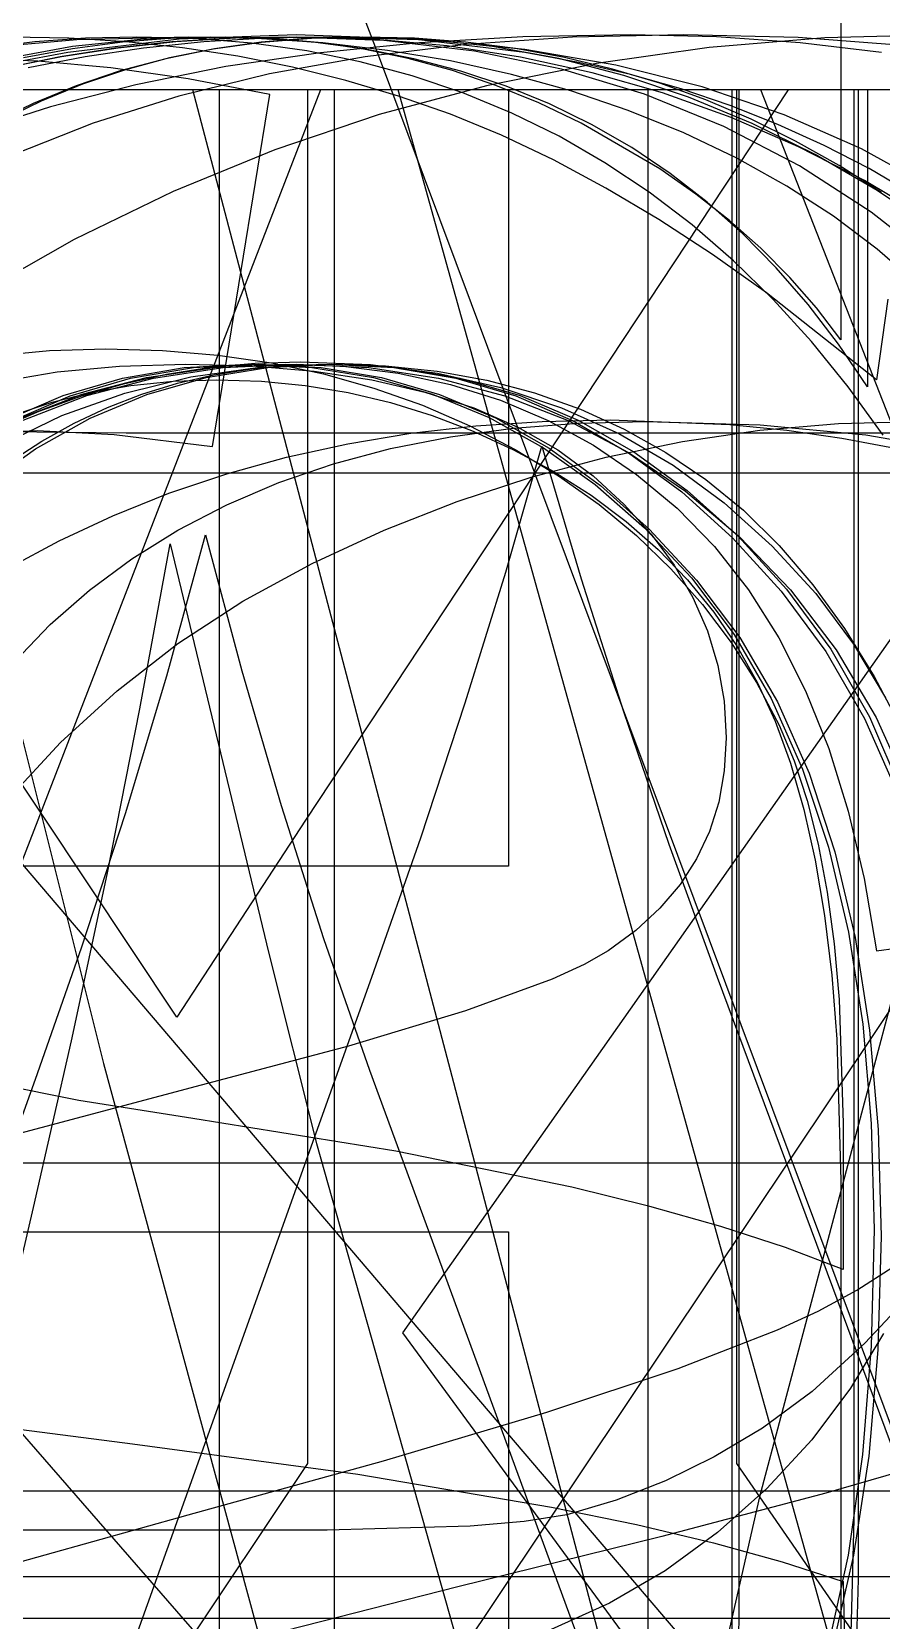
# Model space of a CAD drawing. Extents: x 0 to 263, y -199 to 66.
# Drawn here: x 61.5 to 114.4, y -89.1 to 9.8 of the extents above; entities that cross this region are included whole.
import ezdxf

# ---------------------------------------------------------------- set-up
doc = ezdxf.new("R2010")
doc.units = 0

msp = doc.modelspace()

# ---------------------------------------------------------------- linework, layer by layer
at = {"layer": 'Layer 1'}
for p, q in [((111.902, 62.2754), (111.902, -9.3602)), ((82.97363, 8.70223), (78.74106, 19.823596)), ((64.332442, 9.316782), (57.829739, 8.761157)), ((61.704227, 9.193162), (58.601064, 8.807033)), ((63.83043, 9.4272), (60.2088, 9.5022)), ((64.85822, 9.424916), (61.704227, 9.193162)), ((70.690962, 9.366287), (63.759859, 8.538795)), ((67.395239, 9.2022), (63.83043, 9.4272)), ((68.295091, 9.352205), (64.052927, 8.901613)), ((67.168537, 9.177797), (64.055181, 8.772383)), ((71.26212, 9.50199), (64.332442, 9.316782)), ((68.062, 9.50219), (64.85822, 9.424916)), ((70.248406, 9.195855), (66.726909, 8.812749)), ((70.496983, 9.195369), (66.889439, 8.811823)), ((70.338262, 9.420998), (67.168537, 9.177797)), ((70.903072, 8.8272), (67.395239, 9.2022)), ((71.683193, 9.405708), (68.062, 9.50219)), ((72.6254, 9.50229), (68.295091, 9.352205)), ((72.238825, 9.193609), (68.485057, 8.807692)), ((73.860705, 9.425719), (70.248406, 9.195855)), ((73.5643, 9.50205), (70.338262, 9.420998)), ((74.196011, 9.425396), (70.496983, 9.195369)), ((77.98694, 9.642), (70.690962, 9.366287)), ((75.510365, 9.409203), (71.26212, 9.50199)), ((75.208513, 9.116166), (71.683193, 9.405708)), ((76.096459, 9.425164), (72.238825, 9.193609)), ((75.951944, 9.417377), (72.6254, 9.50229)), ((75.828287, 9.164914), (72.808754, 8.743052)), ((75.801069, 9.175343), (72.902695, 8.767176)), ((76.472834, 9.418291), (73.5643, 9.50205)), ((77.5636, 9.50234), (73.860705, 9.425719)), ((77.98652, 9.50204), (74.196011, 9.425396)), ((78.638028, 8.633421), (75.208513, 9.116166)), ((79.647983, 9.130531), (75.510365, 9.409203)), ((78.781215, 9.420282), (75.801069, 9.175343)), ((78.935009, 9.417974), (75.828287, 9.164914)), ((79.175987, 9.162596), (75.951944, 9.417377)), ((80.0579, 9.50235), (76.096459, 9.425164)), ((79.341728, 9.16698), (76.472834, 9.418291)), ((83.444124, 9.279611), (77.5636, 9.50234)), ((82.736239, 9.363039), (77.98652, 9.50204)), ((85.285428, 9.366378), (77.98694, 9.642)), ((81.84433, 9.50194), (78.781215, 9.420282)), ((82.12892, 9.50231), (78.935009, 9.417974)), ((82.297521, 8.737883), (79.175987, 9.162596)), ((82.170931, 8.748064), (79.341728, 9.16698)), ((85.659453, 9.146798), (79.493713, 8.526143)), ((83.67435, 8.665505), (79.647983, 9.130531)), ((86.283722, 9.308289), (80.0579, 9.50235)), ((86.05349, 9.352036), (81.84433, 9.50194)), ((85.354389, 9.422351), (82.12892, 9.50231)), ((88.572219, 9.03461), (82.280542, 8.271668)), ((87.389901, 8.94566), (82.736239, 9.363039)), ((89.090341, 8.611436), (83.444124, 9.279611)), ((92.222215, 8.539525), (85.285428, 9.366378)), ((88.522427, 9.182432), (85.354389, 9.422351)), ((92.104254, 9.518389), (85.659453, 9.146798)), ((90.214261, 8.902704), (86.05349, 9.352036)), ((92.227769, 8.726523), (86.283722, 9.308289)), ((91.948642, 8.249335), (87.389901, 8.94566)), ((91.63289, 8.782488), (88.522427, 9.182432)), ((95.184517, 9.492031), (88.572219, 9.03461)), ((98.82765, 9.64201), (92.104254, 9.518389)), ((102.11566, 9.6444), (95.184517, 9.492031)), ((104.158914, 9.518573), (98.82765, 9.64201)), ((109.242645, 9.469861), (102.11566, 9.6444)), ((110.891757, 9.445669), (103.69993, 8.849436)), ((109.357195, 9.14826), (104.158914, 9.518573)), ((116.01728, 8.945585), (109.242645, 9.469861)), ((114.422026, 8.531071), (109.357195, 9.14826)), ((118.2526, 9.644298), (110.891757, 9.445669)), ((61.888016, 7.996965), (57.61999, 8.1372)), ((64.052927, 8.901613), (59.898927, 8.150003)), ((63.373378, 8.274616), (59.948801, 7.58361)), ((63.296417, 8.2764), (59.957137, 7.586809)), ((63.759859, 8.538795), (60.430798, 7.917968)), ((64.055181, 8.772383), (60.998255, 8.204691)), ((64.835213, 8.26742), (61.289351, 7.572799)), ((66.433985, 7.579074), (61.888016, 7.996965)), ((66.726909, 8.812749), (63.296417, 8.2764)), ((66.889439, 8.811823), (63.373378, 8.274616)), ((68.485057, 8.807692), (64.835213, 8.26742)), ((69.876411, 8.152309), (67.031256, 7.392609)), ((70.084892, 8.195831), (67.346464, 7.461362)), ((72.808754, 8.743052), (69.876411, 8.152309)), ((72.902695, 8.767176), (70.084892, 8.195831)), ((74.353771, 8.3022), (70.903072, 8.8272)), ((79.493713, 8.526143), (73.6075, 7.655329)), ((77.74718, 7.6272), (74.353771, 8.3022)), ((82.280542, 8.271668), (76.31126, 7.202736)), ((81.971802, 7.957331), (78.638028, 8.633421)), ((85.209899, 7.08775), (81.971802, 7.957331)), ((84.960391, 8.161493), (82.170931, 8.748064)), ((85.316544, 8.143174), (82.297521, 8.737883)), ((138.61793, -140.12477), (82.97363, 8.70223)), ((87.588839, 8.013655), (83.67435, 8.665505)), ((87.710059, 7.407212), (84.960391, 8.161493)), ((88.233049, 7.378407), (85.316544, 8.143174)), ((91.390826, 7.174513), (87.588839, 8.013655)), ((94.501681, 7.497833), (89.090341, 8.611436)), ((94.326592, 8.154519), (90.214261, 8.902704)), ((94.685634, 8.222452), (91.63289, 8.782488)), ((96.413595, 7.273499), (91.948642, 8.249335)), ((95.554969, 7.919393), (92.222215, 8.539525)), ((97.889938, 7.757675), (92.227769, 8.726523)), ((98.39043, 7.108052), (94.326592, 8.154519)), ((97.680516, 7.502261), (94.685634, 8.222452)), ((98.797295, 7.161459), (95.554969, 7.919393)), ((103.69993, 8.849436), (96.67821, 7.855079)), ((67.031256, 7.392609), (64.273289, 6.463871)), ((67.346464, 7.461362), (64.68621, 6.563821)), ((71.253381, 6.887745), (66.433985, 7.579074)), ((73.6075, 7.655329), (68.001281, 6.533262)), ((76.31126, 7.202736), (70.666146, 5.827346)), ((81.083143, 6.8022), (77.74718, 7.6272)), ((88.352386, 6.024537), (85.209899, 7.08775)), ((90.419884, 6.485171), (87.710059, 7.407212)), ((91.047032, 6.443517), (88.233049, 7.378407)), ((96.67821, 7.855079), (89.827688, 6.462075)), ((95.079685, 6.147611), (91.390826, 7.174513)), ((99.677575, 5.93882), (94.501681, 7.497833)), ((100.785895, 6.017583), (96.413595, 7.273499)), ((100.617393, 6.621848), (97.680516, 7.502261)), ((103.270125, 6.40237), (97.889938, 7.757675)), ((102.405725, 5.763878), (98.39043, 7.108052)), ((101.949194, 6.265728), (98.797295, 7.161459)), ((79.4932, 6.20889), (1.222, -195.81311)), ((135.04423, 6.208271), (5.50223, 6.208271)), ((173.0982, 6.20879), (22.3432, 6.20879)), ((70.55372, -51.55121), (32.12662, 6.20919)), ((71.54224, 6.20959), (45.62674, 6.20959)), ((153.2483, 6.20889), (47.1333, -152.54211)), ((84.33698, 6.20739), (57.05528, 6.20739)), ((64.273289, 6.463871), (61.602511, 5.36602)), ((64.68621, 6.563821), (62.102931, 5.50326)), ((68.001281, 6.533262), (62.675522, 5.15885)), ((76.34169, 5.9272), (71.253381, 6.887745)), ((101.12894, -106.39941), (71.54224, 6.20959)), ((73.1912, 6.20889), (73.1912, -171.96911)), ((73.1916, 6.20889), (73.1912, 6.20889)), ((99.9071, 6.20889), (73.1916, 6.20889)), ((108.60728, 6.20899), (78.55378, -39.27781)), ((105.4087, 6.20889), (78.6932, 6.20889)), ((78.6932, 6.20889), (78.6934, 6.20889)), ((78.6934, 6.20889), (78.6934, -79.35091)), ((106.9152, 6.20889), (79.493, 6.20889)), ((79.493, 6.20889), (79.4932, 6.20889)), ((105.129, 6.20889), (80.339, 6.20889)), ((80.339, 6.20889), (80.339, -151.83411)), ((84.361501, 5.8272), (81.083143, 6.8022)), ((89.827688, 6.462075), (83.149454, 4.669906)), ((127.18868, -147.69761), (84.33698, 6.20739)), ((84.62038, -71.21161), (139.04068, 6.20899)), ((91.399327, 4.767548), (88.352386, 6.024537)), ((93.089814, 5.395318), (90.419884, 6.485171)), ((93.758486, 5.338441), (91.047032, 6.443517)), ((91.2051, 6.20889), (91.2051, -42.14451)), ((116.0401, 6.20889), (91.2051, 6.20889)), ((91.2051, 6.20889), (91.2051, 6.20889)), ((98.654791, 4.93248), (95.079685, 6.147611)), ((104.617454, 3.934416), (99.677575, 5.93882)), ((99.9071, -171.96911), (99.9071, 6.20889)), ((103.496121, 5.581148), (100.617393, 6.621848)), ((105.066676, 4.481023), (100.785895, 6.017583)), ((105.010665, 5.2322), (101.949194, 6.265728)), ((108.368228, 4.661231), (103.270125, 6.40237)), ((105.1289, -196.66081), (105.1289, 6.20919)), ((105.1289, 6.20919), (105.129, 6.20889)), ((105.4087, -79.35091), (105.4087, 6.20889)), ((130.33755, 6.20942), (105.55085, 6.20942)), ((105.55085, 6.20942), (105.55085, -88.85278)), ((130.10666, 6.20939), (106.82226, -81.42171)), ((186.0308, -195.81311), (106.9152, 6.20889)), ((139.04068, 6.20899), (108.60728, 6.20899)), ((137.5367, 6.20865), (112.7, 6.20865)), ((112.7, 6.20865), (112.7, -82.83325)), ((137.81853, 6.20861), (112.98353, 6.20861)), ((112.98353, 6.20861), (112.98353, -86.54819)), ((113.54716, 6.20945), (113.547, 6.20889)), ((113.547, 6.20889), (113.547, -12.27611)), ((136.54886, 6.20945), (113.54716, 6.20945)), ((62.675522, 5.15885), (57.630689, 3.530997)), ((61.602511, 5.36602), (59.01892, 4.098975)), ((62.102931, 5.50326), (59.59543, 4.27973)), ((70.666146, 5.827346), (65.346976, 4.145027)), ((72.7667, -15.9928), (76.34169, 5.9272)), ((87.5821, 4.7022), (84.361501, 5.8272)), ((95.7198, 4.1376), (93.089814, 5.395318)), ((96.367409, 4.063115), (93.758486, 5.338441)), ((106.372424, 4.12257), (102.405725, 5.763878)), ((106.316558, 4.380097), (103.496121, 5.581148)), ((107.981707, 4.060879), (105.010665, 5.2322)), ((65.346976, 4.145027), (60.355522, 2.155312)), ((83.149454, 4.669906), (76.644602, 2.478051)), ((90.77481, 3.37962), (87.5821, 4.7022)), ((94.350787, 3.31664), (91.399327, 4.767548)), ((100.623266, 1.281688), (95.7198, 4.1376)), ((98.873793, 2.617476), (96.367409, 4.063115)), ((102.11552, 3.52865), (98.654791, 4.93248)), ((109.257073, 2.663251), (105.066676, 4.481023)), ((109.078558, 3.01863), (106.316558, 4.380097)), ((110.290476, 2.184699), (106.372424, 4.12257)), ((110.862319, 2.751766), (107.981707, 4.060879)), ((113.184144, 2.534882), (108.368228, 4.661231)), ((94.002881, 1.844797), (90.77481, 3.37962)), ((97.206833, 1.671669), (94.350787, 3.31664)), ((105.421152, 1.951568), (102.11552, 3.52865)), ((109.320747, 1.484639), (104.617454, 3.934416)), ((111.78198, 1.49668), (109.078558, 3.01863)), ((76.644602, 2.478051), (70.31422, -0.114012)), ((101.277635, 1.00146), (98.873793, 2.617476)), ((113.35822, 0.5637), (109.257073, 2.663251)), ((114.15983, -0.04916), (110.290476, 2.184699)), ((113.652501, 1.304864), (110.862319, 2.751766)), ((117.717769, 0.023947), (113.184144, 2.534882)), ((97.266261, 0.097159), (94.002881, 1.844797)), ((99.967528, -0.167507), (97.206833, 1.671669)), ((102.861821, -0.277333), (100.623266, 1.281688)), ((103.578929, -0.784996), (101.277635, 1.00146)), ((108.528082, 0.220322), (105.421152, 1.951568)), ((113.786886, -1.410492), (109.320747, 1.484639)), ((114.426679, -0.185817), (111.78198, 1.49668)), ((116.352253, -0.279825), (113.652501, 1.304864)), ((100.564899, -1.863866), (97.266261, 0.097159)), ((111.436364, -1.665089), (108.528082, 0.220322)), ((117.278454, -1.78881), (113.35822, 0.5637)), ((70.31422, -0.114012), (64.1594, -3.106802)), ((102.632939, -2.201033), (99.967528, -0.167507)), ((104.957564, -1.922969), (102.861821, -0.277333)), ((105.777669, -2.741957), (103.578929, -0.784996)), ((117.890228, -2.577793), (114.15983, -0.04916)), ((103.898743, -4.038852), (100.564899, -1.863866)), ((106.909973, -3.654646), (104.957564, -1.922969)), ((114.146051, -3.704666), (111.436364, -1.665089)), ((118.0153, -4.75096), (113.786886, -1.410492)), ((105.20313, -4.429051), (102.632939, -2.201033)), ((107.873852, -4.869485), (105.777669, -2.741957)), ((64.1594, -3.106802), (58.260327, -6.462162)), ((108.71853, -5.471791), (106.909973, -3.654646)), ((116.657197, -5.89841), (114.146051, -3.704666)), ((107.267742, -6.428371), (103.898743, -4.038852)), ((107.678166, -6.851704), (105.20313, -4.429051)), ((109.867471, -7.167644), (107.873852, -4.869485)), ((110.382712, -7.373834), (108.71853, -5.471791)), ((114.111, -11.8533), (107.267742, -6.428371)), ((110.058113, -9.469136), (107.678166, -6.851704)), ((114.823821, -6.834723), (114.111038, -11.85317)), ((111.758522, -9.636498), (109.867471, -7.167644)), ((111.902, -9.3602), (110.382712, -7.373834)), ((112.343036, -12.28149), (110.058113, -9.469136)), ((113.547, -12.27611), (111.758522, -9.636498)), ((59.335708, -10.338666), (62.626284, -10.028146)), ((62.626284, -10.028146), (66.13327, -9.9245)), ((66.13327, -9.9245), (69.666104, -10.02167)), ((66.987392, -10.990096), (71.1199, -10.86684)), ((69.666104, -10.02167), (73.10097, -10.313527)), ((71.005983, -11.084398), (74.9771, -10.86621)), ((71.1199, -10.86684), (75.251465, -10.976866)), ((71.581165, -11.087309), (75.6353, -10.8668)), ((72.651264, -11.068029), (75.436721, -10.810642)), ((72.886182, -11.075074), (77.3288, -10.86571)), ((73.10097, -10.313527), (76.437398, -10.800593)), ((73.445011, -11.084373), (77.98671, -10.866)), ((74.9771, -10.86621), (78.958981, -11.075481)), ((75.436721, -10.810642), (78.27009, -10.72472)), ((75.6353, -10.8668), (79.533288, -11.076279)), ((75.710116, -11.067055), (80.199822, -10.86643)), ((76.214857, -11.078472), (80.1999, -10.8669)), ((76.437398, -10.800593), (79.67492, -11.483386)), ((77.3288, -10.86571), (80.903056, -11.006713)), ((77.594008, -10.941658), (80.057867, -10.86671)), ((77.98671, -10.866), (82.511485, -11.086378)), ((78.27009, -10.72472), (82.618079, -10.903405)), ((80.057867, -10.86671), (84.06232, -11.087222)), ((80.199822, -10.86643), (83.541485, -10.978921)), ((80.1999, -10.8669), (84.25376, -11.085319)), ((59.437379, -11.974736), (63.093218, -11.359551)), ((63.093218, -11.359551), (66.987392, -10.990096)), ((63.471727, -12.8282), (67.171041, -11.738584)), ((63.908302, -12.853109), (67.672131, -11.749221)), ((64.648885, -12.748343), (68.65953, -11.702801)), ((64.945677, -12.833), (69.097805, -11.739858)), ((67.171041, -11.738584), (71.005983, -11.084398)), ((67.22197, -12.094934), (69.913189, -11.496315)), ((67.308566, -12.672058), (71.413412, -11.668931)), ((67.672131, -11.749221), (71.581165, -11.087309)), ((68.65953, -11.702801), (72.886182, -11.075074)), ((68.687274, -12.769329), (72.377003, -11.712807)), ((69.097805, -11.739858), (73.445011, -11.084373)), ((69.913189, -11.496315), (72.651264, -11.068029)), ((70.317025, -11.939308), (73.04868, -11.85318)), ((70.586845, -12.065938), (72.858432, -11.541266)), ((71.413412, -11.668931), (75.710116, -11.067055)), ((72.377003, -11.712807), (76.214857, -11.078472)), ((72.858432, -11.541266), (75.194175, -11.166508)), ((73.04868, -11.85318), (75.813364, -11.941409)), ((75.194175, -11.166508), (77.594008, -10.941658)), ((75.251465, -10.976866), (79.109128, -11.306215)), ((78.958981, -11.075481), (82.790445, -11.702566)), ((79.109128, -11.306215), (82.692314, -11.853792)), ((79.533288, -11.076279), (83.290913, -11.705133)), ((79.67492, -11.483386), (82.813067, -12.362429)), ((80.903056, -11.006713), (84.324049, -11.429357)), ((82.511485, -11.086378), (86.842083, -11.747146)), ((82.618079, -10.903405), (86.771998, -11.439825)), ((82.692314, -11.853792), (86.00045, -12.618505)), ((82.790445, -11.702566), (86.470928, -12.74637)), ((83.290913, -11.705133), (86.908644, -12.753987)), ((83.541485, -10.978921), (86.759812, -11.316361)), ((84.06232, -11.087222), (87.926108, -11.749138)), ((84.25376, -11.085319), (88.161691, -11.740926)), ((84.324049, -11.429357), (87.592891, -12.133096)), ((86.759812, -11.316361), (89.854805, -11.878696)), ((86.771998, -11.439825), (90.731847, -12.334526)), ((86.842083, -11.747146), (90.978542, -12.847758)), ((87.926108, -11.749138), (91.6498, -12.853032)), ((88.161691, -11.740926), (91.92317, -12.83424)), ((114.111038, -11.85317), (114.111, -11.8533)), ((59.907493, -14.352681), (63.471727, -12.8282)), ((60.289783, -14.399548), (63.908302, -12.853109)), ((60.854287, -14.211152), (64.648885, -12.748343)), ((60.989212, -14.364346), (64.945677, -12.833)), ((62.782568, -13.235396), (65.183916, -12.629895)), ((63.394436, -14.076434), (67.308566, -12.672058)), ((64.577078, -12.863318), (67.22197, -12.094934)), ((65.146608, -14.247467), (68.687274, -12.769329)), ((65.183916, -12.629895), (67.695419, -12.198039)), ((66.236397, -13.565054), (68.379479, -12.740532)), ((67.695419, -12.198039), (70.317025, -11.939308)), ((68.379479, -12.740532), (70.586845, -12.065938)), ((75.813364, -11.941409), (78.534507, -12.206513)), ((78.534507, -12.206513), (81.212733, -12.649117)), ((81.212733, -12.649117), (83.848668, -13.269845)), ((82.813067, -12.362429), (85.85137, -13.438242)), ((86.00045, -12.618505), (89.032961, -13.599259)), ((86.470928, -12.74637), (89.999863, -14.2058)), ((86.908644, -12.753987), (90.38695, -14.223464)), ((87.592891, -12.133096), (90.710696, -13.117382)), ((89.854805, -11.878696), (92.826466, -12.665875)), ((90.731847, -12.334526), (94.497627, -13.588058)), ((90.978542, -12.847758), (94.920898, -14.387665)), ((91.6498, -12.853032), (95.233967, -14.399476)), ((91.92317, -12.83424), (95.537675, -14.365785)), ((92.826466, -12.665875), (95.674796, -13.677846)), ((114.533, -15.28891), (112.343036, -12.28149)), ((59.424166, -14.907118), (61.977986, -13.800902)), ((60.491427, -14.015065), (62.782568, -13.235396)), ((61.977986, -13.800902), (64.577078, -12.863318)), ((64.157666, -14.539511), (66.236397, -13.565054)), ((83.848668, -13.269845), (86.442935, -14.069323)), ((85.85137, -13.438242), (88.789361, -14.711345)), ((89.032961, -13.599259), (91.789272, -14.79496)), ((90.710696, -13.117382), (93.678577, -14.381669)), ((94.497627, -13.588058), (98.069341, -15.200965)), ((95.674796, -13.677846), (98.399798, -14.914557)), ((5.50223, -13.92441), (98.68433, -120.84041)), ((59.669879, -15.882059), (63.394436, -14.076434)), ((61.75594, -16.146647), (65.146608, -14.247467)), ((62.143351, -15.66391), (64.157666, -14.539511)), ((85.122507, -15.181785), (89.16007, -14.716483)), ((86.442935, -14.069323), (88.99616, -15.048174)), ((88.789361, -14.711345), (91.62657, -16.18226)), ((89.16007, -14.716483), (93.304204, -14.437588)), ((89.999863, -14.2058), (93.376683, -16.079763)), ((90.38695, -14.223464), (93.7263, -16.114189)), ((91.484572, -14.863674), (95.542807, -14.546173)), ((91.789272, -14.79496), (94.26881, -16.204515)), ((93.304204, -14.437588), (97.55413, -14.34471)), ((93.678577, -14.381669), (96.497645, -15.925409)), ((94.920898, -14.387665), (98.669186, -16.36632)), ((95.233967, -14.399476), (98.679178, -16.389043)), ((95.537675, -14.365785), (99.004683, -16.336082)), ((95.542807, -14.546173), (99.76459, -14.44034)), ((97.55413, -14.34471), (104.981046, -14.627213)), ((99.76459, -14.44034), (106.873338, -14.649905)), ((104.981046, -14.627213), (108.524121, -14.980341)), ((106.85412, -14.995434), (111.740742, -14.579225)), ((106.873338, -14.649905), (113.452928, -15.278532)), ((111.740742, -14.579225), (116.69725, -14.440362)), ((59.260489, -15.118309), (61.85326, -15.00435)), ((59.969885, -15.068757), (67.40433, -15.147229)), ((60.193515, -16.938257), (62.143351, -15.66391)), ((61.85326, -15.00435), (66.656811, -15.251642)), ((66.656811, -15.251642), (72.76666, -15.992686)), ((67.40433, -15.147229), (135.04423, -15.147229)), ((81.192295, -15.833885), (85.122507, -15.181785)), ((83.861241, -16.133674), (87.590509, -15.39284)), ((87.590509, -15.39284), (91.484572, -14.863674)), ((88.99616, -15.048174), (91.508967, -16.207025)), ((97.288463, -16.65759), (102.036867, -15.688413)), ((98.069341, -15.200965), (101.446988, -17.173797)), ((98.399798, -14.914557), (101.001472, -16.375956)), ((102.036867, -15.688413), (106.85412, -14.995434)), ((108.524121, -14.980341), (111.95423, -15.47472)), ((111.95423, -15.47472), (115.271839, -16.110351)), ((113.452928, -15.278532), (119.503355, -16.326116)), ((58.516208, -18.466295), (61.75594, -16.146647)), ((72.76666, -15.992686), (72.7667, -15.9928)), ((73.657038, -17.700042), (77.370212, -16.673174)), ((77.370212, -16.673174), (81.192295, -15.833885)), ((80.297392, -17.086173), (83.861241, -16.133674)), ((91.026114, -23.832558), (93.2752, -15.99161)), ((91.508967, -16.207025), (93.98198, -17.5465)), ((91.62657, -16.18226), (94.324107, -17.824877)), ((92.608388, -17.90239), (97.288463, -16.65759)), ((93.2752, -15.99161), (95.727564, -24.248274)), ((93.376683, -16.079763), (96.600823, -18.367164)), ((93.7263, -16.114189), (96.927163, -18.426787)), ((94.26881, -16.204515), (96.471, -17.82683)), ((96.497645, -15.925409), (99.169016, -17.748055)), ((98.669186, -16.36632), (102.223443, -18.783176)), ((98.679178, -16.389043), (101.986001, -18.822306)), ((99.004683, -16.336082), (102.323672, -18.745652)), ((101.001472, -16.375956), (103.479822, -18.06199)), ((49.0582, -17.64011), (173.0982, -17.64011)), ((70.05355, -18.914881), (73.657038, -17.700042)), ((76.899585, -18.25034), (80.297392, -17.086173)), ((93.98198, -17.5465), (96.343235, -19.040895)), ((99.169016, -17.748055), (101.6938, -19.84906)), ((101.446988, -17.173797), (104.630571, -19.507099)), ((73.668443, -19.626172), (76.899585, -18.25034)), ((87.996123, -19.422242), (92.608388, -17.90239)), ((94.324107, -17.824877), (96.839353, -19.612393)), ((96.471, -17.82683), (98.407795, -19.610894)), ((96.600823, -18.367164), (99.671718, -21.066911)), ((96.927163, -18.426787), (99.990006, -21.161883)), ((102.223443, -18.783176), (105.583706, -21.637685)), ((102.323672, -18.745652), (105.494118, -21.595017)), ((103.479822, -18.06199), (105.83262, -19.978043)), ((66.56053, -20.31808), (70.05355, -18.914881)), ((70.60459, -21.21367), (73.668443, -19.626172)), ((83.451151, -21.21657), (87.996123, -19.422242)), ((96.343235, -19.040895), (98.523655, -20.666642)), ((96.839353, -19.612393), (99.171266, -21.544286)), ((98.407795, -19.610894), (100.087872, -21.469383)), ((101.986001, -18.822306), (105.155008, -21.699838)), ((104.630571, -19.507099), (107.62009, -22.20142)), ((63.233004, -21.875372), (66.56053, -20.31808)), ((98.523655, -20.666642), (100.523241, -22.422596)), ((101.6938, -19.84906), (104.033253, -22.239148)), ((105.83262, -19.978043), (108.058074, -22.162955)), ((67.747373, -22.995246), (70.60459, -21.21367)), ((69.928763, -30.283098), (72.34223, -21.49837)), ((72.34223, -21.49837), (74.592987, -29.982525)), ((78.97295, -23.284802), (83.451151, -21.21657)), ((99.171266, -21.544286), (101.318805, -23.620035)), ((99.671718, -21.066911), (102.5888, -24.17791)), ((99.990006, -21.161883), (102.9153, -24.3201)), ((100.087872, -21.469383), (101.510763, -23.401727)), ((105.155008, -21.699838), (108.186767, -25.02221)), ((105.494118, -21.595017), (108.5155, -24.8847)), ((105.583706, -21.637685), (108.75001, -24.9293)), ((60.130476, -23.547666), (63.233004, -21.875372)), ((68.252964, -32.34489), (70.13184, -22.06211)), ((70.13184, -22.06211), (76.282473, -47.578535)), ((100.523241, -22.422596), (102.341989, -24.307613)), ((104.033253, -22.239148), (106.14784, -24.929746)), ((107.62009, -22.20142), (110.332366, -25.155954)), ((108.058074, -22.162955), (110.156758, -24.616826)), ((65.103435, -24.95369), (67.747373, -22.995246)), ((74.660252, -25.635322), (78.97295, -23.284802)), ((101.318805, -23.620035), (103.280927, -25.839118)), ((101.510763, -23.401727), (102.675997, -25.407352)), ((58.42218, -24.22171), (65.99106, -54.42171)), ((88.512438, -31.963148), (91.026114, -23.832558)), ((95.727564, -24.248274), (98.360756, -32.508248)), ((102.341989, -24.307613), (103.979898, -26.320546)), ((102.5888, -24.17791), (105.251758, -27.713994)), ((102.9153, -24.3201), (105.609754, -27.890815)), ((110.156758, -24.616826), (112.129246, -27.339761)), ((62.674389, -27.089629), (65.103435, -24.95369)), ((70.612135, -28.277299), (74.660252, -25.635322)), ((102.675997, -25.407352), (103.583108, -27.485688)), ((106.14784, -24.929746), (108.037542, -27.92136)), ((108.186767, -25.02221), (110.96489, -28.766673)), ((108.5155, -24.8847), (111.277488, -28.616779)), ((108.75001, -24.9293), (111.611565, -28.670768)), ((110.332366, -25.155954), (112.682942, -28.304527)), ((103.280927, -25.839118), (105.056589, -28.201015)), ((103.979898, -26.320546), (105.436968, -28.460252)), ((60.461853, -29.40369), (62.674389, -27.089629)), ((103.583108, -27.485688), (104.231624, -29.63616)), ((112.129246, -27.339761), (113.976112, -30.331862)), ((66.828598, -31.211359), (70.612135, -28.277299)), ((105.056589, -28.201015), (106.644751, -30.705202)), ((105.251758, -27.713994), (107.561493, -31.690608)), ((105.436968, -28.460252), (106.713195, -30.725585)), ((105.609754, -27.890815), (107.943426, -31.902525)), ((108.037542, -27.92136), (109.702344, -31.2145)), ((111.277488, -28.616779), (113.673065, -32.829692)), ((111.611565, -28.670768), (114.093348, -32.874773)), ((112.682942, -28.304527), (114.671838, -31.64712)), ((104.231624, -29.63616), (104.621078, -31.858198)), ((110.96489, -28.766673), (113.372594, -32.94374)), ((67.351134, -38.860395), (69.928763, -30.283098)), ((74.592987, -29.982525), (77.041665, -38.365008)), ((113.976112, -30.331862), (115.697931, -33.593232)), ((130.62183, -123.755909), (51.41313, -30.858309)), ((63.309643, -34.438127), (66.828598, -31.211359)), ((106.644751, -30.705202), (108.04437, -33.35116)), ((106.713195, -30.725585), (107.80858, -33.1154)), ((109.702344, -31.2145), (111.142227, -34.809672)), ((66.210799, -42.663323), (68.252964, -32.34489)), ((85.734592, -40.374593), (88.512438, -31.963148)), ((98.360756, -32.508248), (101.178945, -40.776527)), ((104.621078, -31.858198), (104.751, -34.15123)), ((107.561493, -31.690608), (109.517439, -36.107183)), ((107.943426, -31.902525), (109.916786, -36.354551)), ((107.80858, -33.1154), (108.767955, -35.722782)), ((108.04437, -33.35116), (108.985698, -35.575226)), ((113.372594, -32.94374), (115.40988, -37.553929)), ((113.673065, -32.829692), (115.701661, -37.523437)), ((114.093348, -32.874773), (116.194814, -37.54073)), ((60.055269, -37.95823), (63.309643, -34.438127)), ((104.751, -34.15123), (104.636408, -36.208591)), ((108.985698, -35.575226), (109.799993, -38.050335)), ((111.142227, -34.809672), (112.357176, -38.707384)), ((104.636408, -36.208591), (104.292598, -38.148453)), ((108.767955, -35.722782), (109.599412, -38.607821)), ((109.517439, -36.107183), (111.11903, -40.963153)), ((109.916786, -36.354551), (111.530301, -41.246216)), ((77.041665, -38.365008), (79.692851, -46.650797)), ((104.292598, -38.148453), (103.719517, -39.972483)), ((109.799993, -38.050335), (110.487726, -40.775863)), ((64.623502, -47.234404), (67.351134, -38.860395)), ((78.55378, -39.27781), (70.55372, -51.55121)), ((109.599412, -38.607821), (110.302951, -41.769841)), ((112.357176, -38.707384), (113.347172, -42.908144)), ((82.693, -49.05811), (85.734592, -40.374593)), ((103.719517, -39.972483), (102.917114, -41.682345)), ((101.178945, -40.776527), (104.1863, -49.05811)), ((110.487726, -40.775863), (111.049365, -43.751183)), ((111.11903, -40.963153), (112.365698, -46.257948)), ((111.530301, -41.246216), (112.784442, -46.576842)), ((91.2051, -42.14451), (3.5749, -42.14451)), ((102.917114, -41.682345), (101.885335, -43.279705)), ((110.302951, -41.769841), (110.878574, -45.208166)), ((64.000819, -53.017399), (66.210799, -42.663323)), ((101.885335, -43.279705), (100.62413, -44.766229)), ((113.347172, -42.908144), (114.1122, -47.41246)), ((111.049365, -43.751183), (111.485379, -46.975668)), ((114.112, -47.4127), (138.477, -44.21436)), ((100.62413, -44.766229), (99.133446, -46.143582)), ((110.878574, -45.208166), (111.32628, -48.92212)), ((99.133446, -46.143582), (97.41323, -47.41343)), ((112.365698, -46.257948), (113.256877, -51.991001)), ((61.76003, -55.40927), (64.623502, -47.234404)), ((79.692851, -46.650797), (82.55113, -54.84487)), ((97.41323, -47.41343), (95.905204, -48.268509)), ((111.485379, -46.975668), (111.796237, -50.448693)), ((112.784442, -46.576842), (113.679675, -52.34575)), ((114.1122, -47.41246), (114.112, -47.4127)), ((76.282473, -47.578535), (79.25684, -59.40881)), ((95.905204, -48.268509), (93.921502, -49.177389)), ((30.1997, -195.81311), (82.693, -49.05811)), ((93.921502, -49.177389), (88.529358, -51.158431)), ((104.1863, -49.05811), (158.7508, -195.81311)), ((111.32628, -48.92212), (111.646069, -52.911028)), ((111.796237, -50.448693), (112.04436, -58.13786)), ((88.529358, -51.158431), (81.241375, -53.360305)), ((113.256877, -51.991001), (113.792, -58.161744)), ((113.679675, -52.34575), (114.216472, -58.552262)), ((61.6185, -63.40711), (64.000819, -53.017399)), ((81.241375, -53.360305), (72.06213, -55.78676)), ((111.646069, -52.911028), (111.9019, -61.711)), ((65.99106, -54.42171), (89.27546, -140.12381)), ((82.55113, -54.84487), (113.83123, -140.12477)), ((31.28003, -140.12467), (61.76003, -55.40927)), ((64.445352, -56.726798), (58.467715, -55.526659)), ((72.06213, -55.78676), (59.479389, -59.121547)), ((71.54214, -57.85777), (64.445352, -56.726798)), ((84.18124, -59.895953), (71.54214, -57.85777)), ((112.04436, -58.13786), (112.04436, -67.26229)), ((113.792, -58.161744), (113.9705, -64.76961)), ((114.216472, -58.552262), (114.3953, -65.1957)), ((79.25684, -59.40881), (117.68704, -195.81581)), ((95.144915, -62.13664), (84.18124, -59.895953)), ((145.111222, -60.63093), (35.982222, -60.63093)), ((99.998339, -63.335788), (95.144915, -62.13664)), ((111.9019, -61.711), (111.9019, -140.1244)), ((30.8569, -195.81511), (61.6185, -63.40711)), ((104.432753, -64.588999), (99.998339, -63.335788)), ((27.9868, -64.91101), (91.2051, -64.91101)), ((91.2051, -64.91101), (91.2051, -155.97441)), ((91.2051, -64.91101), (91.2051, -64.91101)), ((108.448103, -65.897421), (104.432753, -64.588999)), ((113.9705, -64.76961), (113.789718, -72.032691)), ((114.3953, -65.1957), (114.205804, -72.270377)), ((112.04434, -67.2622), (108.448103, -65.897421)), ((112.04436, -67.26229), (112.04434, -67.2622)), ((112.889293, -68.540646), (115.147048, -67.102071)), ((116.878859, -68.110556), (113.395521, -71.854026)), ((110.490603, -69.84922), (112.889293, -68.540646)), ((107.95103, -71.02675), (110.490603, -69.84922)), ((135.18748, -140.12541), (84.62038, -71.21161)), ((101.767742, -73.434925), (107.95103, -71.02675)), ((113.395521, -71.854026), (110.105513, -74.865829)), ((114.549943, -71.246655), (112.504367, -74.659637)), ((113.789718, -72.032691), (113.247373, -78.793516)), ((114.205804, -72.270377), (113.637662, -78.891464)), ((93.591555, -76.152271), (101.767742, -73.434925)), ((110.105513, -74.865829), (107.00883, -77.14179)), ((112.504367, -74.659637), (110.085158, -77.878433)), ((83.42288, -79.187957), (93.591555, -76.152271)), ((107.00883, -77.14179), (104.001608, -78.932552)), ((60.876157, -77.230042), (67.78198, -78.12873)), ((67.78198, -78.12873), (81.820438, -80.009353)), ((110.085158, -77.878433), (107.29179, -80.90302)), ((104.001608, -78.932552), (100.971059, -80.427903)), ((118.724666, -78.948462), (110.96681, -81.198479)), ((113.247373, -78.793516), (112.343465, -85.052657)), ((113.637662, -78.891464), (112.691394, -85.059535)), ((78.6934, -79.35091), (0.849, -195.81291)), ((71.26213, -82.55115), (83.42288, -79.187957)), ((81.820438, -80.009353), (93.879767, -82.057058)), ((186.0308, -195.81291), (105.4087, -79.35091)), ((37.3468, -81.0442), (119.0489, -81.0442)), ((100.971059, -80.427903), (97.913845, -81.632422)), ((107.29179, -80.90302), (104.215864, -83.648176)), ((93.879767, -82.057058), (99.16595, -83.1463)), ((97.913845, -81.632422), (94.82663, -82.55069)), ((110.96681, -81.198479), (100.747694, -83.888496)), ((106.82226, -81.42171), (101.12894, -106.39941)), ((56.685457, -86.602255), (71.26213, -82.55115)), ((92.179277, -82.954092), (88.817751, -83.247911)), ((94.82663, -82.55069), (92.179277, -82.954092)), ((112.7, -82.83325), (112.522994, -89.914067)), ((79.91553, -83.488466), (48.91993, -83.488466)), ((88.817751, -83.247911), (79.91553, -83.488466)), ((100.747694, -83.888496), (88.05419, -87.01851)), ((99.16595, -83.1463), (103.955778, -84.280596)), ((104.215864, -83.648176), (100.950951, -86.027371)), ((103.955778, -84.280596), (108.24873, -85.461038)), ((112.343465, -85.052657), (111.077995, -90.810685)), ((112.691394, -85.059535), (111.367523, -90.775163)), ((100.950951, -86.027371), (97.497598, -88.040585)), ((108.24873, -85.461038), (112.04428, -86.68872)), ((160.8182, -86.40891), (49.0582, -86.40891)), ((88.05419, -87.01851), (75.187929, -90.316765)), ((112.04428, -86.68872), (112.182058, -93.13315)), ((112.98353, -86.54819), (112.85783, -91.030851)), ((97.497598, -88.040585), (93.856352, -89.687801)), ((154.3292, -88.99561), (49.3422, -88.99561)), ((105.55085, -88.85278), (105.456058, -92.86776))]:
    msp.add_line(p, q, dxfattribs=at)

doc.saveas('drawing.dxf')
